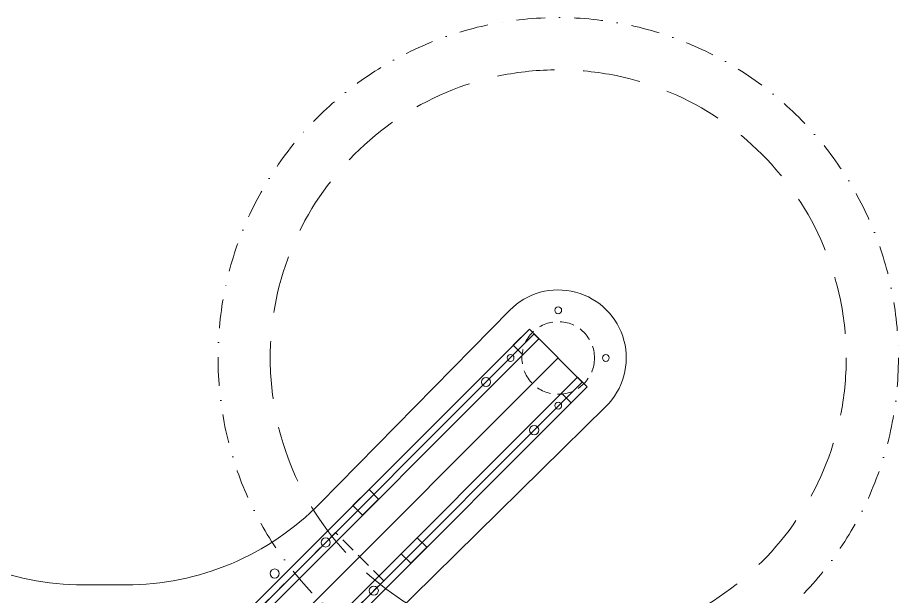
# Model space of a CAD drawing. Header units: millimetres. Extents: x -150 to 550, y -150 to 550.
# Drawn here: x 161.6 to 550, y 294.9 to 550 of the extents above; entities that cross this region are included whole.
import ezdxf

# ---------------------------------------------------------------- set-up
doc = ezdxf.new("R2010")
doc.units = ezdxf.units.MM
for name, pattern in [('DASHDOT', [25.4, 12.7, -6.35, 0, -6.35]), ('DASHED2', [9.525, 6.35, -3.175]), ('DASHEDX2', [38.1, 25.4, -12.7])]:
    doc.linetypes.add(name, pattern=pattern)
for name, color, linetype, lineweight in [('BaseLayer', 1, 'CONTINUOUS', 0), ('BaseSupportMountings', 1, 'CONTINUOUS', 0), ('Components', 8, 'CONTINUOUS', 0), ('ESC_Position', 2, 'DASHED2', 0), ('ESC_ZipTieHoles', 1, 'CONTINUOUS', 0), ('MotorBody', 2, 'DASHED2', 0), ('MotorMountingHoles', 1, 'CONTINUOUS', 0), ('PropGuardSpace', 4, 'DASHDOT', 0), ('PropSpace', 4, 'DASHEDX2', 0), ('UnderFrame_Guide', 5, 'CONTINUOUS', 0)]:
    doc.layers.add(name, color=color, linetype=linetype, lineweight=lineweight)

# ---------------------------------------------------------------- blocks, each defined once
blk = doc.blocks.new('Motor')
at = {"layer": 'MotorBody'}
blk.add_circle((0, 0), 16, dxfattribs=at)
at = {"layer": 'MotorMountingHoles'}
for centre in [(-14.85, 14.85), (14.85, 14.85), (-14.85, -14.85), (14.85, -14.85)]:
    blk.add_circle(centre, 1.5, dxfattribs=at)
blk = doc.blocks.new('ESC')
at = {"layer": 'ESC_Position'}
for p, q in [((-32.43, 12.43), (-11.21, 33.64)), ((31.21, -8.79), (-11.21, 33.64)), ((10, -30), (-32.43, 12.43)), ((10, -30), (31.21, -8.79))]:
    blk.add_line(p, q, dxfattribs=at)

msp = doc.modelspace()

# ---------------------------------------------------------------- linework, layer by layer
at = {"layer": 'BaseLayer'}
for p, q in [((378.6, 421.03), (294.93, 335.89)), ((421.03, 378.6), (335.89, 294.93)), ((190.66, 300), (209.34, 300))]:
    msp.add_line(p, q, dxfattribs=at)
for centre, radius, start, end in [((400, 400), 30, 314.5032, 135.4968), ((190.66, 420), 120, 224.5032, 270), ((209.34, 420), 120, 270, 315.4968), ((420, 209.34), 120, 134.5032, 180)]:
    msp.add_arc(centre, radius, start, end, dxfattribs=at)
at = {"layer": 'BaseSupportMountings'}
for p, q in [((387.27, 412.73), (380.2, 405.66)), ((391.51, 408.49), (387.27, 412.73)), ((391.51, 408.49), (384.44, 401.41)), ((380.2, 405.66), (384.44, 401.41)), ((408.49, 391.51), (401.41, 384.44)), ((412.73, 387.27), (408.49, 391.51)), ((412.73, 387.27), (405.66, 380.2)), ((401.41, 384.44), (405.66, 380.2)), ((316.56, 342.02), (309.49, 334.95)), ((320.8, 337.77), (316.56, 342.02)), ((309.49, 334.95), (313.73, 330.7)), ((313.73, 330.7), (320.8, 337.77)), ((337.77, 320.8), (330.7, 313.73)), ((342.02, 316.56), (337.77, 320.8)), ((334.95, 309.49), (342.02, 316.56)), ((330.7, 313.73), (334.95, 309.49))]:
    msp.add_line(p, q, dxfattribs=at)
for centre in [(368.18, 389.39), (389.39, 368.18), (297.47, 318.68), (318.68, 297.47)]:
    msp.add_circle(centre, 2, dxfattribs=at)
at = {"layer": 'ESC_ZipTieHoles'}
msp.add_circle((275, 305), 2, dxfattribs=at)
at = {"layer": 'PropGuardSpace'}
msp.add_circle((400, 400), 150, dxfattribs=at)
at = {"layer": 'PropSpace'}
msp.add_circle((400, 400), 127, dxfattribs=at)
at = {"layer": 'UnderFrame_Guide'}
for p, q in [((387.27, 412.73), (-12.73, 12.73)), ((389.39, 410.61), (-10.61, 10.61)), ((391.51, 408.49), (-8.49, 8.49)), ((410.61, 389.39), (389.39, 410.61)), ((0, 0), (400, 400)), ((8.49, -8.49), (408.49, 391.51)), ((10.61, -10.61), (410.61, 389.39)), ((12.73, -12.73), (412.73, 387.27))]:
    msp.add_line(p, q, dxfattribs=at)

# ---------------------------------------------------------------- block references
at = {"layer": 'Components'}
for name, p, rotation in [('Motor', (400, 400), 45), ('ESC', (293.03, 291.82), 90)]:
    msp.add_blockref(name, p, dxfattribs=dict(at, rotation=rotation))

doc.saveas('drawing.dxf')
